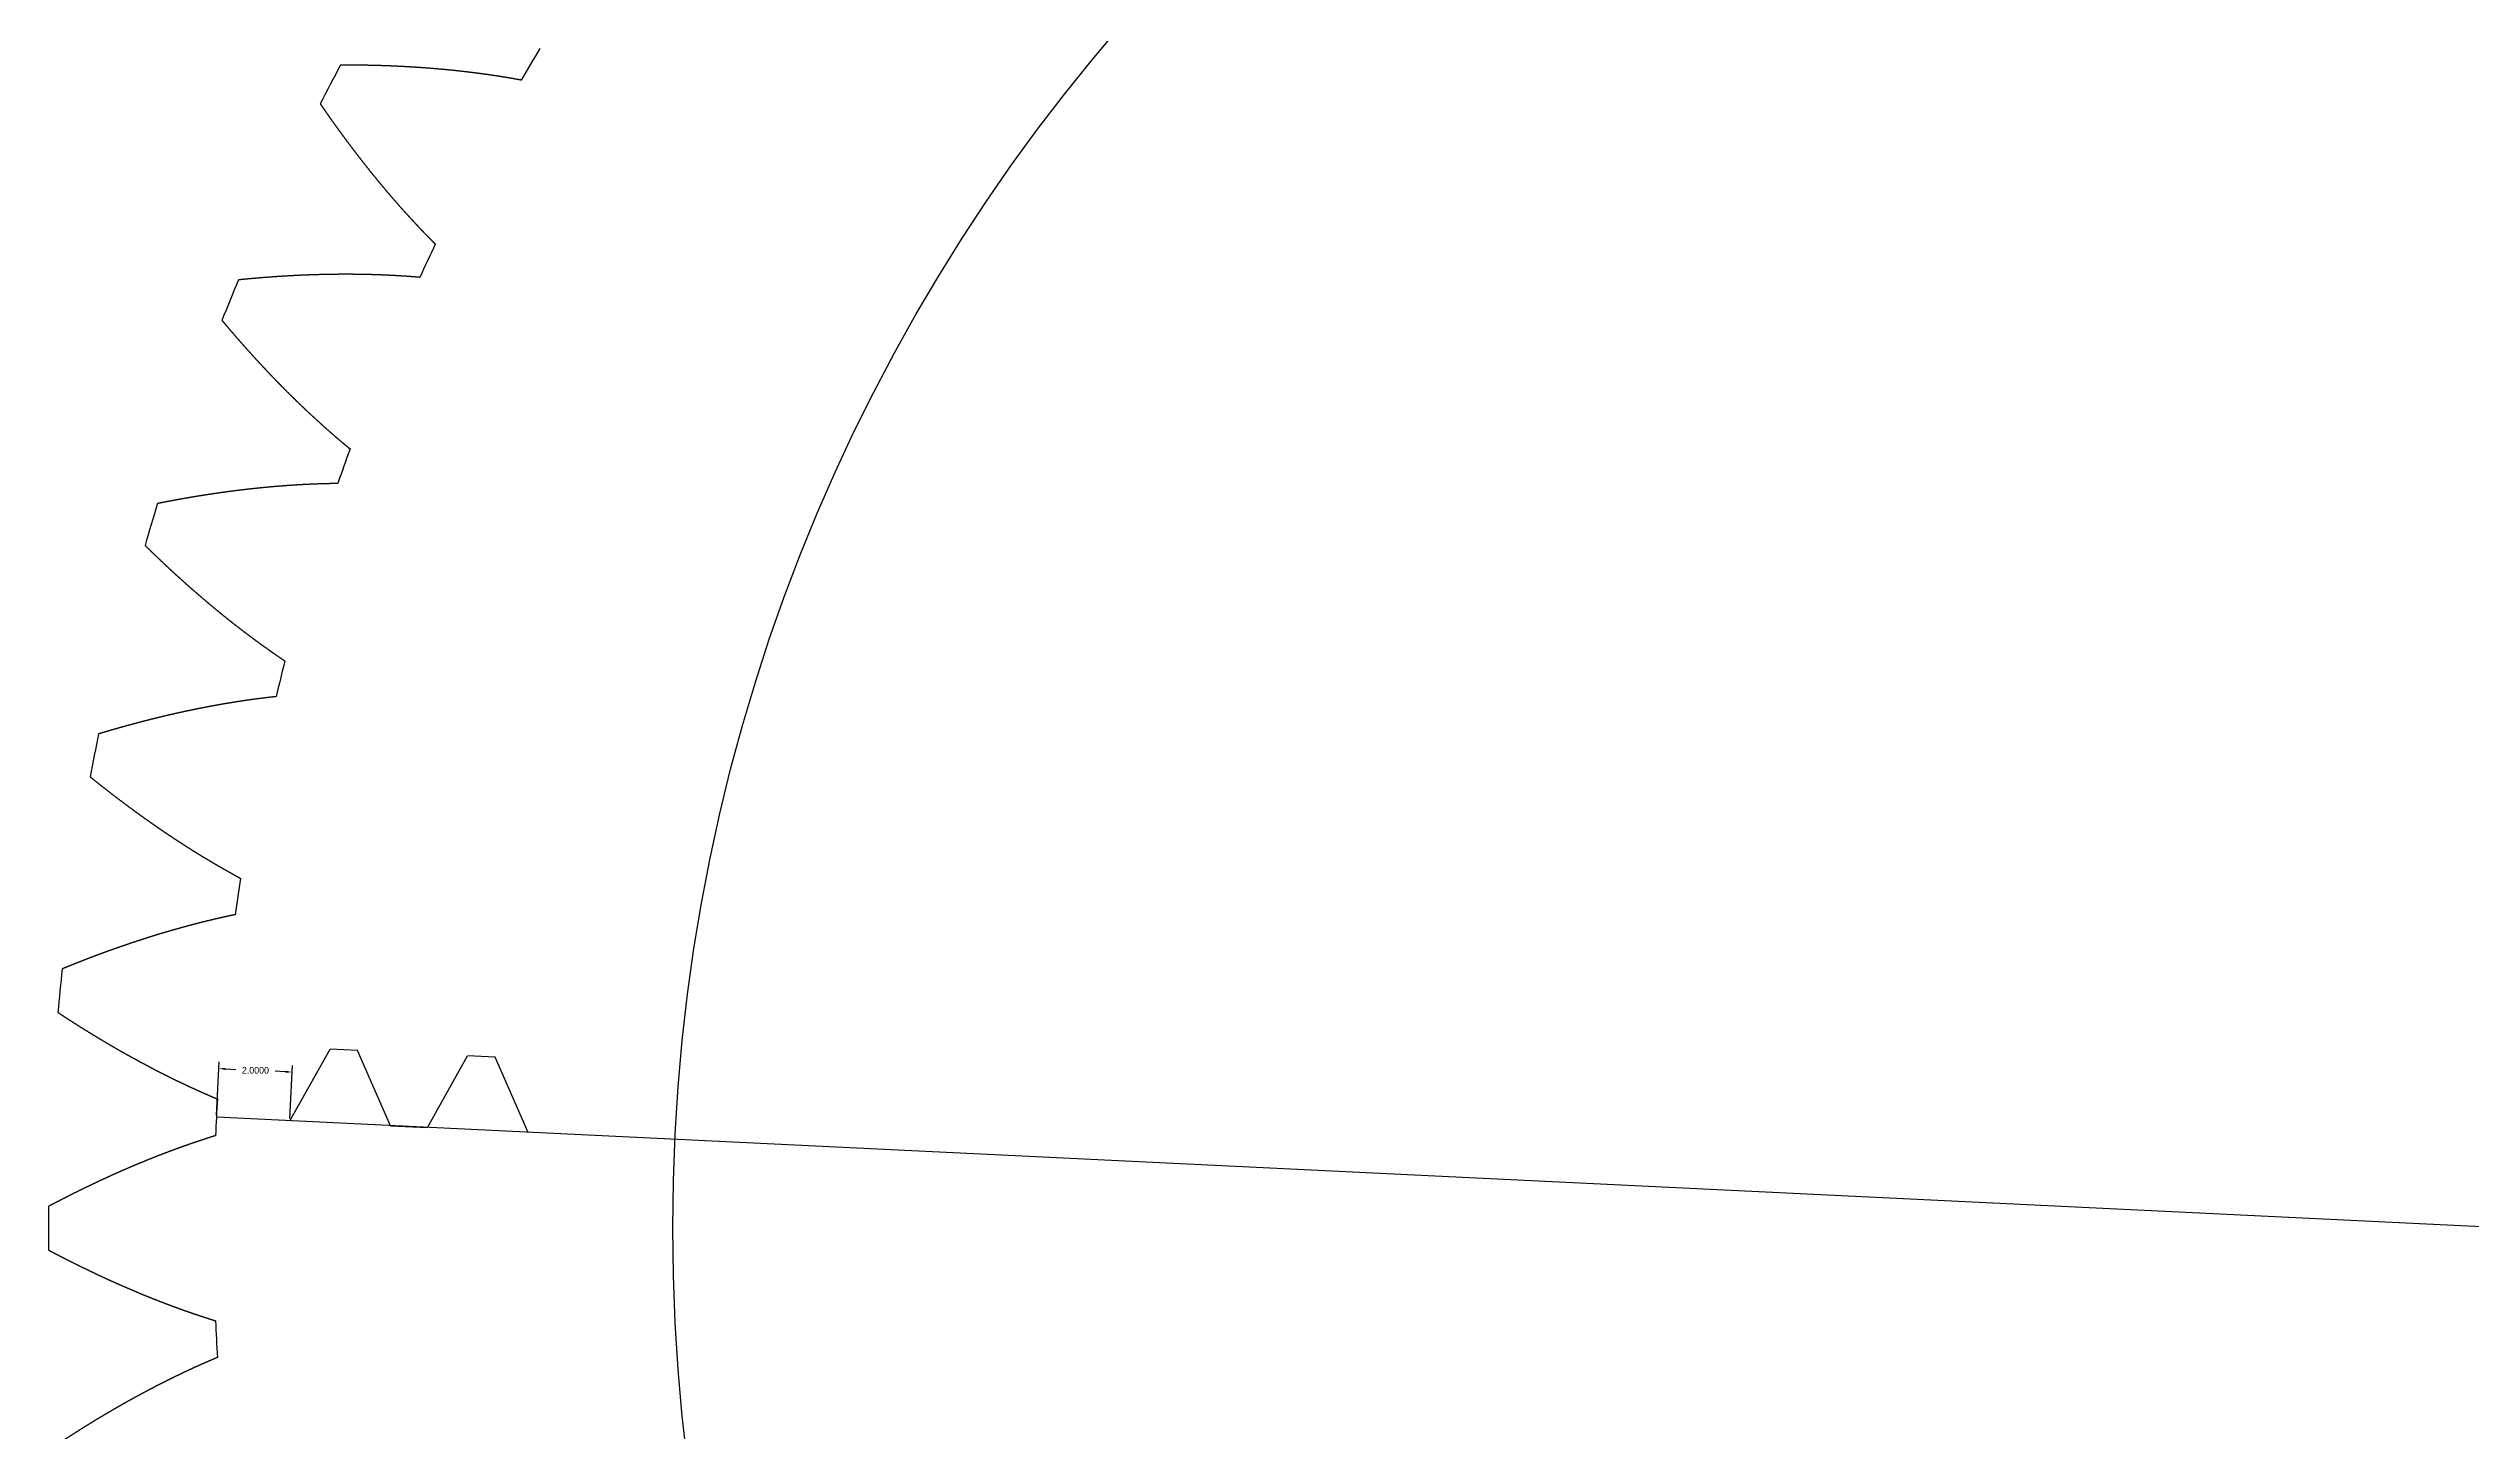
# Model space of a CAD drawing. Header units: millimetres. Extents: x -106 to 415, y -206 to 191.
# Drawn here: x 281 to 347, y 118.5 to 156.1 of the extents above; entities that cross this region are included whole.
import ezdxf

# ---------------------------------------------------------------- set-up
doc = ezdxf.new("R2010")
doc.units = ezdxf.units.MM
doc.header["$MEASUREMENT"] = 0
doc.dimstyles.get("Standard").update_dxf_attribs({"dimtxt": 0.18, "dimasz": 0.18, "dimexe": 0.18, "dimexo": 0.0625, "dimgap": 0.09, "dimtad": 0, "dimtih": 1, "dimtoh": 1, "dimdec": 4, "dimzin": 0, "dimdsep": 46, "dimtxsty": 'Standard', "dimcen": 0.09, "dimadec": 0, "dimazin": 0, "dimtfac": 1, "dimtdec": 4, "dimtofl": 0, "dimtmove": 0, "dimatfit": 3, "dimfxl": 1, "dimtolj": 1, "dimtzin": 0, "dimarcsym": 0})

# ---------------------------------------------------------------- blocks, each defined once
blk = doc.blocks.new('*D13')
at = {"color": 0, "linetype": 'Continuous', "lineweight": -2, "transparency": 16777216}
for p, q in [((285.576, 127.074), (285.646, 128.519)), ((285.817, 128.33), (286.1, 128.317)), ((287.455, 128.251), (287.172, 128.265)), ((287.574, 126.978), (287.644, 128.422))]:
    blk.add_line(p, q, dxfattribs=at)
at = {"color": 0, "linetype": 'Continuous', "transparency": 16777216}
for points in [[(285.818, 128.36), (285.816, 128.3), (285.637, 128.339)], [(287.457, 128.281), (287.454, 128.221), (287.635, 128.243)]]:
    blk.add_solid(points, dxfattribs=at)
at = {"layer": 'Defpoints', "color": 0, "linetype": 'Continuous', "transparency": 16777216}
for p in [(287.635, 128.243), (285.573, 127.012), (287.571, 126.915)]:
    blk.add_point(p, dxfattribs=at)
at = {"color": 0, "linetype": 'Continuous', "transparency": 16777216, "insert": (286.636, 128.291), "char_height": 0.18, "attachment_point": 5}
blk.add_mtext('\\A1;2.0000', dxfattribs=at)

msp = doc.modelspace()

# ---------------------------------------------------------------- linework, layer by layer
at = {"linetype": 'Continuous'}
for p, q in [((287.57065, 126.91513), (288.66611, 128.86448)), ((289.41523, 128.82824), (288.66611, 128.86448)), ((290.31744, 126.78226), (289.41523, 128.82824)), ((291.31627, 126.73395), (292.41173, 128.6833)), ((293.16085, 128.64707), (292.41173, 128.6833)), ((294.06306, 126.60109), (293.16085, 128.64707)), ((348, 123.99216), (285.57299, 127.01175)), ((290.31744, 126.78226), (291.31627, 126.73395)), ((291.31627, 126.73395), (290.31744, 126.78226))]:
    msp.add_line(p, q, dxfattribs=at)
msp.add_circle((348, 123.99216), 50)
for radius, start, end in [(62.5, 149.0800547, 149.9968686), (67, 151.799248, 152.8161368), (62.5, 154.6185162, 155.5353301), (67, 157.3377095, 158.3545984), (62.5, 160.1569778, 161.0737916), (67, 162.8761711, 163.8930599), (62.5, 165.6954393, 166.6122532), (67, 168.4146326, 169.4315214), (62.5, 171.2339009, 172.1507147), (67, 173.9530941, 174.969983), (62.5, 176.7723624, 177.6891762), (67, 179.4915557, 180.5084445), (62.5, 182.3108239, 183.2276378)]:
    msp.add_arc((348, 123.99217), radius, start, end)
for points in [[(293.87512, 155.24512), (293.854, 155.24903), (293.81173, 155.25679), (293.74827, 155.26827), (293.66354, 155.28329), (293.55743, 155.30156), (293.45112, 155.31932), (293.34461, 155.33658), (293.2379, 155.35335), (293.131, 155.36961), (293.02391, 155.38538), (292.91663, 155.40067), (292.80917, 155.41547), (292.70154, 155.4298), (292.59373, 155.44366), (292.48575, 155.45705), (292.37759, 155.46997), (292.26928, 155.48243), (292.16079, 155.49444), (292.05215, 155.50598), (291.94334, 155.51707), (291.83438, 155.52771), (291.72526, 155.5379), (291.61599, 155.54765), (291.50657, 155.55695), (291.397, 155.56582), (291.28729, 155.57425), (291.17743, 155.58224), (291.06743, 155.5898), (290.95729, 155.59693), (290.84702, 155.60363), (290.7366, 155.6099), (290.62606, 155.61575), (290.51538, 155.62118), (290.40458, 155.62619), (290.29365, 155.63078), (290.18259, 155.63496), (290.0714, 155.63872), (289.96009, 155.64207), (289.84867, 155.64501), (289.73712, 155.64754), (289.62546, 155.64966), (289.51368, 155.65138), (289.40179, 155.65269), (289.28979, 155.6536), (289.17767, 155.65411), (289.08789, 155.6542), (289.02051, 155.65409), (288.97556, 155.65394), (288.95308, 155.65384)], [(288.40048, 154.60094), (288.41317, 154.58239), (288.43857, 154.54531), (288.47676, 154.48979), (288.52784, 154.41596), (288.59195, 154.32398), (288.65632, 154.23232), (288.72096, 154.14098), (288.78587, 154.04996), (288.85105, 153.95927), (288.9165, 153.86891), (288.98221, 153.77888), (289.0482, 153.68918), (289.11446, 153.59981), (289.18098, 153.51078), (289.24778, 153.42209), (289.31485, 153.33375), (289.38218, 153.24575), (289.4498, 153.15809), (289.51768, 153.07079), (289.58584, 152.98384), (289.65427, 152.89725), (289.72298, 152.81102), (289.79196, 152.72515), (289.86122, 152.63964), (289.93076, 152.55451), (290.00058, 152.46974), (290.07067, 152.38535), (290.14104, 152.30134), (290.2117, 152.2177), (290.28264, 152.13446), (290.35385, 152.0516), (290.42536, 151.96914), (290.49715, 151.88708), (290.56922, 151.80541), (290.64158, 151.72415), (290.71423, 151.6433), (290.78716, 151.56286), (290.86039, 151.48283), (290.93391, 151.40323), (291.00773, 151.32405), (291.08184, 151.24531), (291.15625, 151.16702), (291.23096, 151.08917), (291.30597, 151.01176), (291.38128, 150.93481), (291.44177, 150.87361), (291.48728, 150.82791), (291.51767, 150.79753), (291.53288, 150.78237)], [(291.11145, 149.87542), (291.09005, 149.87727), (291.04723, 149.88091), (290.98296, 149.88622), (290.89717, 149.89298), (290.78979, 149.90093), (290.68226, 149.90835), (290.57458, 149.91525), (290.46676, 149.92163), (290.35879, 149.92751), (290.25067, 149.93287), (290.14242, 149.93773), (290.03404, 149.94209), (289.92552, 149.94597), (289.81688, 149.94935), (289.70811, 149.95226), (289.59921, 149.95469), (289.4902, 149.95664), (289.38106, 149.95811), (289.27181, 149.95912), (289.16244, 149.95965), (289.05296, 149.95973), (288.94337, 149.95934), (288.83367, 149.95849), (288.72386, 149.9572), (288.61395, 149.95544), (288.50393, 149.95324), (288.39382, 149.9506), (288.2836, 149.9475), (288.17329, 149.94397), (288.06288, 149.94), (287.95238, 149.93559), (287.84179, 149.93074), (287.7311, 149.92546), (287.62033, 149.91975), (287.50947, 149.91362), (287.39853, 149.90705), (287.2875, 149.90007), (287.17639, 149.89266), (287.0652, 149.88483), (286.95393, 149.87658), (286.84258, 149.86792), (286.73116, 149.85884), (286.61967, 149.84935), (286.5081, 149.83944), (286.39646, 149.82913), (286.30709, 149.82056), (286.24003, 149.81394), (286.19531, 149.80945), (286.17294, 149.80718)], [(285.72454, 148.70587), (285.73896, 148.68862), (285.76783, 148.65417), (285.81119, 148.6026), (285.86916, 148.53404), (285.94184, 148.44867), (286.01476, 148.36366), (286.08792, 148.27898), (286.16131, 148.19466), (286.23494, 148.11068), (286.3088, 148.02705), (286.3829, 147.94378), (286.45723, 147.86087), (286.53181, 147.77832), (286.60661, 147.69612), (286.68166, 147.6143), (286.75694, 147.53284), (286.83246, 147.45175), (286.90821, 147.37103), (286.98421, 147.29068), (287.06044, 147.21072), (287.13691, 147.13114), (287.21362, 147.05194), (287.29057, 146.97313), (287.36776, 146.8947), (287.44519, 146.81668), (287.52286, 146.73904), (287.60077, 146.66181), (287.67892, 146.58498), (287.75732, 146.50856), (287.83596, 146.43255), (287.91484, 146.35696), (287.99397, 146.28178), (288.07334, 146.20703), (288.15296, 146.1327), (288.23283, 146.0588), (288.31294, 145.98534), (288.3933, 145.91231), (288.47391, 145.83973), (288.55477, 145.76759), (288.63588, 145.69591), (288.71724, 145.62469), (288.79886, 145.55394), (288.88074, 145.48366), (288.96287, 145.41386), (289.04526, 145.34454), (289.11138, 145.28946), (289.16108, 145.24837), (289.19426, 145.22106), (289.21087, 145.20744)], [(288.87893, 144.26405), (288.85745, 144.26382), (288.81448, 144.26332), (288.75, 144.2624), (288.66396, 144.26085), (288.55632, 144.25839), (288.44857, 144.2554), (288.34073, 144.25188), (288.23279, 144.24783), (288.12476, 144.24325), (288.01663, 144.23815), (287.90841, 144.23254), (287.80011, 144.22643), (287.69173, 144.21981), (287.58327, 144.21269), (287.47472, 144.20509), (287.3661, 144.19699), (287.25741, 144.18841), (287.14864, 144.17935), (287.0398, 144.16981), (286.93089, 144.15978), (286.82191, 144.14929), (286.71287, 144.13833), (286.60376, 144.1269), (286.49459, 144.11501), (286.38536, 144.10266), (286.27608, 144.08985), (286.16673, 144.07659), (286.05733, 144.06287), (285.94787, 144.04871), (285.83836, 144.0341), (285.7288, 144.01904), (285.61919, 144.00354), (285.50954, 143.98761), (285.39983, 143.97124), (285.29008, 143.95443), (285.18029, 143.93719), (285.07046, 143.91952), (284.96058, 143.90142), (284.85066, 143.8829), (284.74071, 143.86395), (284.63072, 143.84458), (284.52069, 143.82479), (284.41063, 143.80458), (284.30054, 143.78395), (284.19042, 143.76292), (284.10229, 143.74575), (284.03619, 143.7327), (283.99211, 143.72391), (283.97007, 143.7195)], [(283.63005, 142.58005), (283.64607, 142.56427), (283.67812, 142.53277), (283.72626, 142.48562), (283.79057, 142.42297), (283.87116, 142.34503), (283.95194, 142.26744), (284.03293, 142.19022), (284.11412, 142.11337), (284.19551, 142.0369), (284.2771, 141.96079), (284.35889, 141.88506), (284.44088, 141.80971), (284.52307, 141.73474), (284.60546, 141.66015), (284.68805, 141.58595), (284.77084, 141.51213), (284.85383, 141.43871), (284.93702, 141.36568), (285.02042, 141.29305), (285.10401, 141.22081), (285.18781, 141.14898), (285.2718, 141.07755), (285.356, 141.00654), (285.4404, 140.93593), (285.525, 140.86574), (285.6098, 140.79597), (285.6948, 140.72662), (285.78, 140.65769), (285.86541, 140.58919), (285.95102, 140.52112), (286.03683, 140.4535), (286.12284, 140.38631), (286.20906, 140.31956), (286.29548, 140.25327), (286.3821, 140.18742), (286.46893, 140.12203), (286.55597, 140.0571), (286.6432, 139.99264), (286.73065, 139.92864), (286.8183, 139.86512), (286.90616, 139.80209), (286.99422, 139.73955), (287.0825, 139.6775), (287.17099, 139.61596), (287.25968, 139.55491), (287.3308, 139.50647), (287.38424, 139.47036), (287.4199, 139.44639), (287.43775, 139.43443)], [(287.19841, 138.46341), (287.17705, 138.46111), (287.13433, 138.45646), (287.07024, 138.44932), (286.98475, 138.43948), (286.87785, 138.42664), (286.77089, 138.41326), (286.6639, 138.39935), (286.55685, 138.3849), (286.44976, 138.36992), (286.34263, 138.35441), (286.23547, 138.33838), (286.12826, 138.32184), (286.02102, 138.30479), (285.91375, 138.28724), (285.80645, 138.2692), (285.69912, 138.25066), (285.59176, 138.23163), (285.48437, 138.21211), (285.37696, 138.1921), (285.26953, 138.17162), (285.16207, 138.15065), (285.0546, 138.12922), (284.9471, 138.10731), (284.83959, 138.08494), (284.73206, 138.0621), (284.62452, 138.03881), (284.51696, 138.01505), (284.4094, 137.99084), (284.30182, 137.96618), (284.19423, 137.94107), (284.08664, 137.91551), (283.97903, 137.88951), (283.87143, 137.86306), (283.76381, 137.83618), (283.6562, 137.80886), (283.54858, 137.7811), (283.44097, 137.75291), (283.33335, 137.7243), (283.22573, 137.69525), (283.11812, 137.66578), (283.01051, 137.63588), (282.90291, 137.60557), (282.79532, 137.57483), (282.68773, 137.54367), (282.58015, 137.51211), (282.4941, 137.48652), (282.42956, 137.46714), (282.38653, 137.45415), (282.36502, 137.44763)], [(282.13656, 136.28067), (282.15403, 136.26652), (282.18897, 136.23826), (282.24144, 136.19598), (282.3115, 136.13983), (282.39923, 136.07002), (282.48713, 136.0006), (282.57519, 135.93156), (282.66341, 135.8629), (282.7518, 135.79463), (282.84035, 135.72676), (282.92907, 135.65928), (283.01795, 135.59219), (283.107, 135.5255), (283.1962, 135.45921), (283.28557, 135.39333), (283.3751, 135.32785), (283.46479, 135.26278), (283.55464, 135.19812), (283.64465, 135.13387), (283.73483, 135.07004), (283.82517, 135.00663), (283.91566, 134.94365), (284.00632, 134.88109), (284.09714, 134.81896), (284.18812, 134.75726), (284.27926, 134.696), (284.37055, 134.63517), (284.46201, 134.57479), (284.55363, 134.51486), (284.64541, 134.45537), (284.73735, 134.39634), (284.82944, 134.33777), (284.9217, 134.27966), (285.01412, 134.22201), (285.10669, 134.16483), (285.19943, 134.10813), (285.29232, 134.0519), (285.38537, 133.99616), (285.47858, 133.9409), (285.57196, 133.88614), (285.66549, 133.83188), (285.75918, 133.77813), (285.85303, 133.72489), (285.94705, 133.67217), (286.04122, 133.61997), (286.11668, 133.57862), (286.17335, 133.54784), (286.21117, 133.52742), (286.23008, 133.51723)], [(286.08558, 132.52765), (286.06454, 132.5233), (286.02247, 132.51455), (285.95937, 132.50126), (285.87523, 132.48321), (285.77006, 132.46012), (285.6649, 132.43648), (285.55974, 132.4123), (285.45459, 132.38759), (285.34945, 132.36234), (285.24432, 132.33656), (285.1392, 132.31027), (285.03409, 132.28346), (284.929, 132.25614), (284.82392, 132.22832), (284.71886, 132.2), (284.61382, 132.17119), (284.5088, 132.14189), (284.4038, 132.11209), (284.29882, 132.08182), (284.19386, 132.05106), (284.08893, 132.01982), (283.98403, 131.98811), (283.87915, 131.95593), (283.7743, 131.92329), (283.66948, 131.89018), (283.56468, 131.85662), (283.45992, 131.82259), (283.35519, 131.78811), (283.2505, 131.75318), (283.14584, 131.71781), (283.04121, 131.68198), (282.93662, 131.64572), (282.83207, 131.60901), (282.72755, 131.57186), (282.62308, 131.53428), (282.51864, 131.49627), (282.41425, 131.45783), (282.3099, 131.41896), (282.20559, 131.37966), (282.10132, 131.33994), (281.9971, 131.2998), (281.89293, 131.25924), (281.7888, 131.21826), (281.68472, 131.17687), (281.58069, 131.13506), (281.49751, 131.10129), (281.43514, 131.07578), (281.39357, 131.05869), (281.37279, 131.05012)], [(281.25802, 129.86657), (281.27677, 129.85417), (281.31428, 129.82941), (281.37059, 129.79239), (281.44574, 129.74326), (281.5398, 129.68225), (281.63398, 129.62163), (281.7283, 129.56141), (281.82274, 129.50159), (281.9173, 129.44218), (282.01199, 129.38316), (282.10681, 129.32456), (282.20175, 129.26636), (282.29681, 129.20858), (282.392, 129.15121), (282.48731, 129.09426), (282.58274, 129.03773), (282.67829, 128.98162), (282.77396, 128.92593), (282.86976, 128.87067), (282.96567, 128.81584), (283.06171, 128.76145), (283.15786, 128.70749), (283.25413, 128.65398), (283.35052, 128.6009), (283.44703, 128.54827), (283.54366, 128.49609), (283.6404, 128.44436), (283.73726, 128.39309), (283.83424, 128.34227), (283.93133, 128.29192), (284.02853, 128.24204), (284.12585, 128.19263), (284.22329, 128.1437), (284.32084, 128.09524), (284.4185, 128.04726), (284.51627, 127.99977), (284.61416, 127.95277), (284.71216, 127.90627), (284.81027, 127.86027), (284.90849, 127.81477), (285.00682, 127.76979), (285.10526, 127.72534), (285.20381, 127.68141), (285.30248, 127.63801), (285.40125, 127.59514), (285.48035, 127.56126), (285.53973, 127.53609), (285.57933, 127.51942), (285.59914, 127.51111)], [(285.55083, 126.5122), (285.53031, 126.50584), (285.48928, 126.49307), (285.42775, 126.47375), (285.34574, 126.44767), (285.2433, 126.41453), (285.14091, 126.38085), (285.03857, 126.34664), (284.9363, 126.31189), (284.83409, 126.27662), (284.73193, 126.24081), (284.62984, 126.20449), (284.52781, 126.16766), (284.42585, 126.13033), (284.32394, 126.0925), (284.22211, 126.05417), (284.12034, 126.01536), (284.01864, 125.97606), (283.917, 125.93627), (283.81544, 125.896), (283.71394, 125.85526), (283.61251, 125.81404), (283.51116, 125.77235), (283.40987, 125.7302), (283.30866, 125.68759), (283.20752, 125.64452), (283.10646, 125.601), (283.00547, 125.55702), (282.90456, 125.5126), (282.80373, 125.46772), (282.70297, 125.42241), (282.60229, 125.37666), (282.50169, 125.33046), (282.40116, 125.28384), (282.30072, 125.23678), (282.20036, 125.18929), (282.10008, 125.14138), (281.99989, 125.09304), (281.89977, 125.04428), (281.79974, 124.9951), (281.6998, 124.9455), (281.59994, 124.89549), (281.50017, 124.84506), (281.40048, 124.79422), (281.30088, 124.74298), (281.20137, 124.69133), (281.12184, 124.64969), (281.06222, 124.61827), (281.0225, 124.59725), (281.00264, 124.58672)], [(281.00264, 123.39761), (281.0225, 123.38708), (281.06222, 123.36606), (281.12184, 123.33465), (281.20137, 123.293), (281.30088, 123.24135), (281.40048, 123.19011), (281.50017, 123.13927), (281.59994, 123.08885), (281.6998, 123.03883), (281.79974, 122.98924), (281.89977, 122.94006), (281.99989, 122.89129), (282.10008, 122.84296), (282.20036, 122.79504), (282.30072, 122.74755), (282.40116, 122.7005), (282.50169, 122.65387), (282.60229, 122.60768), (282.70297, 122.56192), (282.80373, 122.51661), (282.90456, 122.47174), (283.00547, 122.42731), (283.10646, 122.38334), (283.20752, 122.33981), (283.30866, 122.29674), (283.40987, 122.25413), (283.51116, 122.21198), (283.61251, 122.17029), (283.71394, 122.12908), (283.81544, 122.08833), (283.917, 122.04806), (284.01864, 122.00828), (284.12034, 121.96897), (284.22211, 121.93016), (284.32394, 121.89183), (284.42585, 121.854), (284.52781, 121.81667), (284.62984, 121.77984), (284.73193, 121.74352), (284.83409, 121.70772), (284.9363, 121.67244), (285.03857, 121.63769), (285.14091, 121.60348), (285.2433, 121.5698), (285.34574, 121.53667), (285.42775, 121.51058), (285.48928, 121.49126), (285.53031, 121.47849), (285.55083, 121.47213)], [(285.59914, 120.47322), (285.57933, 120.46491), (285.53973, 120.44824), (285.48035, 120.42307), (285.40125, 120.3892), (285.30248, 120.34633), (285.20381, 120.30292), (285.10526, 120.259), (285.00682, 120.21454), (284.90849, 120.16956), (284.81027, 120.12407), (284.71216, 120.07806), (284.61416, 120.03156), (284.51627, 119.98456), (284.4185, 119.93707), (284.32084, 119.88909), (284.22329, 119.84064), (284.12585, 119.7917), (284.02853, 119.74229), (283.93133, 119.69241), (283.83424, 119.64206), (283.73726, 119.59124), (283.6404, 119.53997), (283.54366, 119.48824), (283.44703, 119.43606), (283.35052, 119.38343), (283.25413, 119.33036), (283.15786, 119.27684), (283.06171, 119.22288), (282.96567, 119.16849), (282.86976, 119.11366), (282.77396, 119.0584), (282.67829, 119.00272), (282.58274, 118.94661), (282.48731, 118.89007), (282.392, 118.83312), (282.29681, 118.77575), (282.20175, 118.71797), (282.10681, 118.65977), (282.01199, 118.60117), (281.9173, 118.54216), (281.82274, 118.48274), (281.7283, 118.42292), (281.63398, 118.3627), (281.5398, 118.30208), (281.44574, 118.24107), (281.37059, 118.19194), (281.31428, 118.15492), (281.27677, 118.13016), (281.25802, 118.11776)]]:
    msp.add_open_spline(points, degree=5)

# ---------------------------------------------------------------- dimensions: what is measured, and where the dimension line sits
dim = msp.add_aligned_dim(p1=(285.57299, 127.01175), p2=(287.57065, 126.91513), distance=1.32895, dimstyle='Standard', dxfattribs=at)
dim.commit()
dim.dimension.update_dxf_attribs({"geometry": '*D13', "text_midpoint": (286.63602, 128.29084)})

doc.saveas('drawing.dxf')
